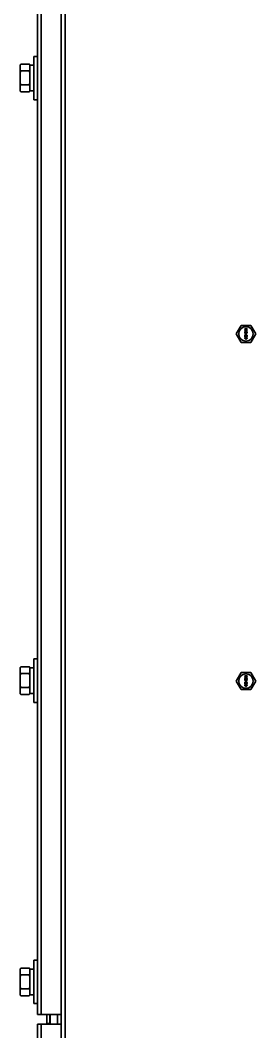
# Model space of a CAD drawing. Header units: millimetres. Extents: x 32496 to 166256, y 3504 to 23939.
# Drawn here: x 49454.7 to 49552.3, y 16300.7 to 16720.3 of the extents above; entities that cross this region are included whole.
import ezdxf

# ---------------------------------------------------------------- set-up
doc = ezdxf.new("R2010")
doc.units = ezdxf.units.MM
doc.layers.get('0').update_dxf_attribs({"lineweight": 35})

msp = doc.modelspace()

# ---------------------------------------------------------------- linework, layer by layer
at = {"linetype": 'Continuous'}
for p, q in [((49463.34, 17319.949), (49463.34, 16307.849)), ((49471.64, 15308.349), (49471.64, 17321.349)), ((49473.34, 17321.349), (49473.34, 15308.349)), ((49461.94, 16698.994), (49461.94, 16943.73)), ((49454.74, 16701.822), (49455.011, 16702.093)), ((49454.74, 16690.875), (49454.74, 16701.822)), ((49455.04, 16702.122), (49455.011, 16702.093)), ((49458.44, 16702.122), (49455.04, 16702.122)), ((49458.44, 16702.122), (49458.469, 16702.093)), ((49458.74, 16701.822), (49458.469, 16702.093)), ((49458.74, 16690.875), (49458.74, 16701.822)), ((49461.94, 16705.349), (49460.34, 16705.349)), ((49460.34, 16705.349), (49460.34, 16687.349)), ((49458.44, 16699.28), (49455.04, 16699.28)), ((49460.34, 16701.699), (49458.74, 16701.699)), ((49461.94, 16693.73), (49461.94, 16698.994)), ((49458.44, 16693.506), (49455.04, 16693.506)), ((49461.94, 16448.994), (49461.94, 16693.73)), ((49454.74, 16690.875), (49455.011, 16690.604)), ((49458.44, 16690.575), (49455.04, 16690.575)), ((49458.74, 16690.875), (49458.469, 16690.604)), ((49460.34, 16690.999), (49458.74, 16690.999)), ((49461.94, 16687.349), (49460.34, 16687.349)), ((49544.214, 16590.189), (49546.235, 16593.689)), ((49550.277, 16593.689), (49546.235, 16593.689)), ((49550.277, 16593.689), (49552.297, 16590.189)), ((49546.235, 16586.689), (49544.214, 16590.189)), ((49547.756, 16592.289), (49548.756, 16592.289)), ((49547.756, 16592.164), (49547.756, 16592.289)), ((49548.543, 16592.164), (49547.756, 16592.164)), ((49548.543, 16592.164), (49547.756, 16591.872)), ((49547.756, 16591.705), (49547.756, 16591.872)), ((49547.756, 16591.705), (49548.543, 16591.414)), ((49547.756, 16591.414), (49548.543, 16591.414)), ((49547.756, 16591.289), (49547.756, 16591.414)), ((49548.756, 16591.289), (49547.756, 16591.289)), ((49547.777, 16590.893), (49547.756, 16590.789)), ((49547.756, 16590.684), (49547.756, 16590.789)), ((49547.756, 16590.684), (49547.777, 16590.58)), ((49547.756, 16589.747), (49547.862, 16589.747)), ((49547.756, 16588.997), (49547.756, 16589.747)), ((49547.862, 16588.997), (49547.756, 16588.997)), ((49547.777, 16588.58), (49547.756, 16588.455)), ((49547.841, 16590.997), (49547.777, 16590.893)), ((49547.777, 16590.58), (49547.841, 16590.476)), ((49547.841, 16588.684), (49547.777, 16588.58)), ((49547.926, 16591.059), (49547.841, 16590.997)), ((49547.841, 16590.476), (49547.926, 16590.414)), ((49547.905, 16588.747), (49547.841, 16588.684)), ((49547.862, 16591.789), (49548.756, 16592.101)), ((49548.756, 16591.476), (49547.862, 16591.789)), ((49547.862, 16590.809), (49547.884, 16590.872)), ((49547.862, 16590.809), (49547.862, 16590.664)), ((49547.884, 16590.601), (49547.862, 16590.664)), ((49548.394, 16589.164), (49547.862, 16589.747)), ((49547.862, 16589.58), (49548.33, 16589.059)), ((49547.862, 16589.58), (49547.862, 16588.997)), ((49547.862, 16588.455), (49547.884, 16588.559)), ((49547.884, 16590.872), (49547.926, 16590.934)), ((49547.926, 16590.539), (49547.884, 16590.601)), ((49547.884, 16588.559), (49547.926, 16588.622)), ((49547.99, 16588.789), (49547.905, 16588.747)), ((49548.032, 16591.101), (49547.926, 16591.059)), ((49547.926, 16590.934), (49547.99, 16590.976)), ((49547.99, 16590.497), (49547.926, 16590.539)), ((49547.926, 16590.414), (49548.032, 16590.372)), ((49547.926, 16588.622), (49548.054, 16588.705)), ((49547.99, 16590.976), (49548.054, 16590.997)), ((49548.054, 16590.476), (49547.99, 16590.497)), ((49548.054, 16588.809), (49547.99, 16588.789)), ((49548.181, 16591.122), (49548.032, 16591.101)), ((49548.139, 16590.372), (49548.032, 16590.372)), ((49548.118, 16590.997), (49548.054, 16590.997)), ((49548.054, 16590.476), (49548.118, 16590.476)), ((49548.16, 16588.83), (49548.054, 16588.809)), ((49548.054, 16588.705), (49548.181, 16588.726)), ((49548.075, 16590.08), (49548.224, 16590.08)), ((49548.075, 16590.039), (49548.075, 16590.08)), ((49548.224, 16590.039), (49548.075, 16590.039)), ((49548.118, 16590.997), (49548.181, 16590.976)), ((49548.181, 16590.497), (49548.118, 16590.476)), ((49548.139, 16590.205), (49548.118, 16590.184)), ((49548.118, 16590.184), (49548.224, 16590.08)), ((49548.224, 16590.039), (49548.118, 16589.934)), ((49548.118, 16589.934), (49548.139, 16589.914)), ((49548.139, 16590.372), (49548.245, 16590.414)), ((49548.266, 16590.08), (49548.139, 16590.205)), ((49548.139, 16589.914), (49548.266, 16590.039)), ((49548.16, 16588.83), (49548.352, 16588.83)), ((49548.181, 16591.122), (49548.33, 16591.122)), ((49548.181, 16590.976), (49548.224, 16590.934)), ((49548.224, 16590.539), (49548.181, 16590.497)), ((49548.33, 16588.726), (49548.181, 16588.726)), ((49548.224, 16590.934), (49548.266, 16590.872)), ((49548.266, 16590.601), (49548.224, 16590.539)), ((49548.245, 16590.414), (49548.309, 16590.476)), ((49548.266, 16590.872), (49548.288, 16590.809)), ((49548.288, 16590.664), (49548.266, 16590.601)), ((49548.394, 16590.205), (49548.266, 16590.08)), ((49548.266, 16590.039), (49548.394, 16589.914)), ((49548.33, 16591.018), (49548.288, 16591.018)), ((49548.373, 16590.893), (49548.288, 16591.018)), ((49548.288, 16590.664), (49548.288, 16590.809)), ((49548.309, 16590.476), (49548.373, 16590.58)), ((49548.309, 16590.08), (49548.415, 16590.184)), ((49548.309, 16590.08), (49548.458, 16590.08)), ((49548.458, 16590.039), (49548.309, 16590.039)), ((49548.415, 16589.934), (49548.309, 16590.039)), ((49548.479, 16591.101), (49548.33, 16591.122)), ((49548.33, 16591.018), (49548.458, 16590.997)), ((49548.33, 16589.059), (49548.394, 16589.018)), ((49548.33, 16588.726), (49548.458, 16588.705)), ((49548.458, 16588.809), (49548.352, 16588.83)), ((49548.394, 16590.789), (49548.373, 16590.893)), ((49548.373, 16590.58), (49548.394, 16590.684)), ((49548.394, 16590.789), (49548.394, 16590.684)), ((49548.415, 16590.184), (49548.394, 16590.205)), ((49548.394, 16589.914), (49548.415, 16589.934)), ((49548.479, 16589.122), (49548.394, 16589.164)), ((49548.394, 16589.018), (49548.479, 16588.997)), ((49548.458, 16590.997), (49548.522, 16590.976)), ((49548.458, 16590.08), (49548.458, 16590.039)), ((49548.522, 16588.789), (49548.458, 16588.809)), ((49548.458, 16588.705), (49548.586, 16588.622)), ((49548.586, 16591.059), (49548.479, 16591.101)), ((49548.479, 16589.122), (49548.522, 16589.122)), ((49548.522, 16588.997), (49548.479, 16588.997)), ((49548.522, 16590.976), (49548.586, 16590.934)), ((49548.586, 16590.559), (49548.522, 16590.518)), ((49548.522, 16590.414), (49548.522, 16590.518)), ((49548.522, 16590.414), (49548.586, 16590.434)), ((49548.607, 16589.705), (49548.522, 16589.726)), ((49548.522, 16589.622), (49548.522, 16589.726)), ((49548.522, 16589.622), (49548.586, 16589.58)), ((49548.586, 16589.164), (49548.522, 16589.122)), ((49548.522, 16588.997), (49548.607, 16589.018)), ((49548.607, 16588.747), (49548.522, 16588.789)), ((49548.671, 16590.997), (49548.586, 16591.059)), ((49548.586, 16590.934), (49548.628, 16590.872)), ((49548.628, 16590.622), (49548.586, 16590.559)), ((49548.586, 16590.434), (49548.671, 16590.497)), ((49548.586, 16589.58), (49548.628, 16589.518)), ((49548.628, 16589.226), (49548.586, 16589.164)), ((49548.586, 16588.622), (49548.628, 16588.559)), ((49548.692, 16589.622), (49548.607, 16589.705)), ((49548.607, 16589.018), (49548.692, 16589.101)), ((49548.671, 16588.684), (49548.607, 16588.747)), ((49548.628, 16590.872), (49548.649, 16590.809)), ((49548.649, 16590.684), (49548.628, 16590.622)), ((49548.628, 16589.518), (49548.649, 16589.414)), ((49548.649, 16589.33), (49548.628, 16589.226)), ((49548.628, 16588.559), (49548.649, 16588.455)), ((49548.649, 16590.684), (49548.649, 16590.809)), ((49548.649, 16589.33), (49548.649, 16589.414)), ((49548.735, 16590.893), (49548.671, 16590.997)), ((49548.671, 16590.497), (49548.735, 16590.601)), ((49548.735, 16588.58), (49548.671, 16588.684)), ((49548.735, 16589.539), (49548.692, 16589.622)), ((49548.692, 16589.101), (49548.735, 16589.184)), ((49548.756, 16590.789), (49548.735, 16590.893)), ((49548.735, 16590.601), (49548.756, 16590.705)), ((49548.756, 16589.393), (49548.735, 16589.539)), ((49548.735, 16589.184), (49548.756, 16589.309)), ((49548.756, 16588.455), (49548.735, 16588.58)), ((49548.756, 16592.289), (49548.756, 16592.101)), ((49548.756, 16591.476), (49548.756, 16591.289)), ((49548.756, 16590.789), (49548.756, 16590.705)), ((49548.756, 16589.393), (49548.756, 16589.309)), ((49552.297, 16590.189), (49550.277, 16586.689)), ((49546.235, 16586.689), (49550.277, 16586.689)), ((49547.756, 16588.455), (49547.777, 16588.33)), ((49547.777, 16588.33), (49547.841, 16588.226)), ((49547.841, 16588.226), (49547.905, 16588.164)), ((49547.884, 16588.351), (49547.862, 16588.455)), ((49547.926, 16588.289), (49547.884, 16588.351)), ((49547.905, 16588.164), (49547.99, 16588.122)), ((49548.054, 16588.205), (49547.926, 16588.289)), ((49547.99, 16588.122), (49548.054, 16588.101)), ((49548.181, 16588.184), (49548.054, 16588.205)), ((49548.054, 16588.101), (49548.16, 16588.08)), ((49548.352, 16588.08), (49548.16, 16588.08)), ((49548.181, 16588.184), (49548.33, 16588.184)), ((49548.458, 16588.205), (49548.33, 16588.184)), ((49548.352, 16588.08), (49548.458, 16588.101)), ((49548.586, 16588.289), (49548.458, 16588.205)), ((49548.458, 16588.101), (49548.522, 16588.122)), ((49548.522, 16588.122), (49548.607, 16588.164)), ((49548.628, 16588.351), (49548.586, 16588.289)), ((49548.607, 16588.164), (49548.671, 16588.226)), ((49548.649, 16588.455), (49548.628, 16588.351)), ((49548.671, 16588.226), (49548.735, 16588.33)), ((49548.735, 16588.33), (49548.756, 16588.455)), ((49461.94, 16455.349), (49460.34, 16455.349)), ((49460.34, 16455.349), (49460.34, 16437.349)), ((49454.74, 16451.822), (49455.011, 16452.093)), ((49454.74, 16440.875), (49454.74, 16451.822)), ((49455.04, 16452.122), (49455.011, 16452.093)), ((49458.44, 16452.122), (49455.04, 16452.122)), ((49458.44, 16452.122), (49458.469, 16452.093)), ((49458.74, 16451.822), (49458.469, 16452.093)), ((49458.74, 16440.875), (49458.74, 16451.822)), ((49460.34, 16451.699), (49458.74, 16451.699)), ((49458.44, 16449.28), (49455.04, 16449.28)), ((49461.94, 16443.73), (49461.94, 16448.994)), ((49544.214, 16446.189), (49546.235, 16449.689)), ((49546.235, 16442.689), (49544.214, 16446.189)), ((49550.277, 16449.689), (49546.235, 16449.689)), ((49547.756, 16448.289), (49548.756, 16448.289)), ((49547.756, 16448.164), (49547.756, 16448.289)), ((49548.543, 16448.164), (49547.756, 16448.164)), ((49548.543, 16448.164), (49547.756, 16447.872)), ((49547.756, 16447.705), (49547.756, 16447.872)), ((49547.756, 16447.705), (49548.543, 16447.414)), ((49547.756, 16447.414), (49548.543, 16447.414)), ((49547.756, 16447.289), (49547.756, 16447.414)), ((49548.756, 16447.289), (49547.756, 16447.289)), ((49547.777, 16446.893), (49547.756, 16446.789)), ((49547.756, 16446.684), (49547.756, 16446.789)), ((49547.756, 16446.684), (49547.777, 16446.58)), ((49547.841, 16446.997), (49547.777, 16446.893)), ((49547.777, 16446.58), (49547.841, 16446.476)), ((49547.926, 16447.059), (49547.841, 16446.997)), ((49547.841, 16446.476), (49547.926, 16446.414)), ((49547.862, 16447.789), (49548.756, 16448.101)), ((49548.756, 16447.476), (49547.862, 16447.789)), ((49547.862, 16446.809), (49547.884, 16446.872)), ((49547.862, 16446.809), (49547.862, 16446.664)), ((49547.884, 16446.601), (49547.862, 16446.664)), ((49547.884, 16446.872), (49547.926, 16446.934)), ((49547.926, 16446.539), (49547.884, 16446.601)), ((49548.033, 16447.101), (49547.926, 16447.059)), ((49547.926, 16446.934), (49547.99, 16446.976)), ((49547.99, 16446.497), (49547.926, 16446.539)), ((49547.926, 16446.414), (49548.033, 16446.372)), ((49547.99, 16446.976), (49548.054, 16446.997)), ((49548.054, 16446.476), (49547.99, 16446.497)), ((49548.181, 16447.122), (49548.033, 16447.101)), ((49548.139, 16446.372), (49548.033, 16446.372)), ((49548.118, 16446.997), (49548.054, 16446.997)), ((49548.054, 16446.476), (49548.118, 16446.476)), ((49548.075, 16446.08), (49548.224, 16446.08)), ((49548.075, 16446.039), (49548.075, 16446.08)), ((49548.224, 16446.039), (49548.075, 16446.039)), ((49548.118, 16446.997), (49548.181, 16446.976)), ((49548.181, 16446.497), (49548.118, 16446.476)), ((49548.139, 16446.205), (49548.118, 16446.184)), ((49548.118, 16446.184), (49548.224, 16446.08)), ((49548.224, 16446.039), (49548.118, 16445.934)), ((49548.118, 16445.934), (49548.139, 16445.914)), ((49548.139, 16446.372), (49548.245, 16446.414)), ((49548.267, 16446.08), (49548.139, 16446.205)), ((49548.139, 16445.914), (49548.267, 16446.039)), ((49548.181, 16447.122), (49548.33, 16447.122)), ((49548.181, 16446.976), (49548.224, 16446.934)), ((49548.224, 16446.539), (49548.181, 16446.497)), ((49548.224, 16446.934), (49548.267, 16446.872)), ((49548.267, 16446.601), (49548.224, 16446.539)), ((49548.245, 16446.414), (49548.309, 16446.476)), ((49548.267, 16446.872), (49548.288, 16446.809)), ((49548.288, 16446.664), (49548.267, 16446.601)), ((49548.394, 16446.205), (49548.267, 16446.08)), ((49548.267, 16446.039), (49548.394, 16445.914)), ((49548.33, 16447.018), (49548.288, 16447.018)), ((49548.373, 16446.893), (49548.288, 16447.018)), ((49548.288, 16446.664), (49548.288, 16446.809)), ((49548.309, 16446.476), (49548.373, 16446.58)), ((49548.309, 16446.08), (49548.416, 16446.184)), ((49548.309, 16446.08), (49548.458, 16446.08)), ((49548.458, 16446.039), (49548.309, 16446.039)), ((49548.416, 16445.934), (49548.309, 16446.039)), ((49548.479, 16447.101), (49548.33, 16447.122)), ((49548.33, 16447.018), (49548.458, 16446.997)), ((49548.394, 16446.789), (49548.373, 16446.893)), ((49548.373, 16446.58), (49548.394, 16446.684)), ((49548.394, 16446.789), (49548.394, 16446.684)), ((49548.416, 16446.184), (49548.394, 16446.205)), ((49548.394, 16445.914), (49548.416, 16445.934)), ((49548.458, 16446.997), (49548.522, 16446.976)), ((49548.458, 16446.08), (49548.458, 16446.039)), ((49548.586, 16447.059), (49548.479, 16447.101)), ((49548.522, 16446.976), (49548.586, 16446.934)), ((49548.586, 16446.559), (49548.522, 16446.518)), ((49548.522, 16446.414), (49548.522, 16446.518)), ((49548.522, 16446.414), (49548.586, 16446.434)), ((49548.671, 16446.997), (49548.586, 16447.059)), ((49548.586, 16446.934), (49548.628, 16446.872)), ((49548.628, 16446.622), (49548.586, 16446.559)), ((49548.586, 16446.434), (49548.671, 16446.497)), ((49548.628, 16446.872), (49548.65, 16446.809)), ((49548.65, 16446.684), (49548.628, 16446.622)), ((49548.65, 16446.684), (49548.65, 16446.809)), ((49548.735, 16446.893), (49548.671, 16446.997)), ((49548.671, 16446.497), (49548.735, 16446.601)), ((49548.756, 16446.789), (49548.735, 16446.893)), ((49548.735, 16446.601), (49548.756, 16446.705)), ((49548.756, 16448.289), (49548.756, 16448.101)), ((49548.756, 16447.476), (49548.756, 16447.289)), ((49548.756, 16446.789), (49548.756, 16446.705)), ((49550.277, 16449.689), (49552.297, 16446.189)), ((49552.297, 16446.189), (49550.277, 16442.689)), ((49458.44, 16443.506), (49455.04, 16443.506)), ((49461.94, 16307.849), (49461.94, 16443.73)), ((49546.235, 16442.689), (49550.277, 16442.689)), ((49547.756, 16445.747), (49547.862, 16445.747)), ((49547.756, 16444.997), (49547.756, 16445.747)), ((49547.862, 16444.997), (49547.756, 16444.997)), ((49547.777, 16444.58), (49547.756, 16444.455)), ((49547.756, 16444.455), (49547.777, 16444.33)), ((49547.841, 16444.684), (49547.777, 16444.58)), ((49547.777, 16444.33), (49547.841, 16444.226)), ((49547.905, 16444.747), (49547.841, 16444.684)), ((49547.841, 16444.226), (49547.905, 16444.164)), ((49548.394, 16445.164), (49547.862, 16445.747)), ((49547.862, 16445.58), (49548.33, 16445.059)), ((49547.862, 16445.58), (49547.862, 16444.997)), ((49547.862, 16444.455), (49547.884, 16444.559)), ((49547.884, 16444.351), (49547.862, 16444.455)), ((49547.884, 16444.559), (49547.926, 16444.622)), ((49547.926, 16444.289), (49547.884, 16444.351)), ((49547.99, 16444.789), (49547.905, 16444.747)), ((49547.905, 16444.164), (49547.99, 16444.122)), ((49547.926, 16444.622), (49548.054, 16444.705)), ((49548.054, 16444.205), (49547.926, 16444.289)), ((49548.054, 16444.809), (49547.99, 16444.789)), ((49547.99, 16444.122), (49548.054, 16444.101)), ((49548.16, 16444.83), (49548.054, 16444.809)), ((49548.054, 16444.705), (49548.181, 16444.726)), ((49548.181, 16444.184), (49548.054, 16444.205)), ((49548.054, 16444.101), (49548.16, 16444.08)), ((49548.16, 16444.83), (49548.352, 16444.83)), ((49548.352, 16444.08), (49548.16, 16444.08)), ((49548.33, 16444.726), (49548.181, 16444.726)), ((49548.181, 16444.184), (49548.33, 16444.184)), ((49548.33, 16445.059), (49548.394, 16445.018)), ((49548.33, 16444.726), (49548.458, 16444.705)), ((49548.458, 16444.205), (49548.33, 16444.184)), ((49548.458, 16444.809), (49548.352, 16444.83)), ((49548.352, 16444.08), (49548.458, 16444.101)), ((49548.479, 16445.122), (49548.394, 16445.164)), ((49548.394, 16445.018), (49548.479, 16444.997)), ((49548.522, 16444.789), (49548.458, 16444.809)), ((49548.458, 16444.705), (49548.586, 16444.622)), ((49548.586, 16444.289), (49548.458, 16444.205)), ((49548.458, 16444.101), (49548.522, 16444.122)), ((49548.479, 16445.122), (49548.522, 16445.122)), ((49548.522, 16444.997), (49548.479, 16444.997)), ((49548.607, 16445.705), (49548.522, 16445.726)), ((49548.522, 16445.622), (49548.522, 16445.726)), ((49548.522, 16445.622), (49548.586, 16445.58)), ((49548.586, 16445.164), (49548.522, 16445.122)), ((49548.522, 16444.997), (49548.607, 16445.018)), ((49548.607, 16444.747), (49548.522, 16444.789)), ((49548.522, 16444.122), (49548.607, 16444.164)), ((49548.586, 16445.58), (49548.628, 16445.518)), ((49548.628, 16445.226), (49548.586, 16445.164)), ((49548.586, 16444.622), (49548.628, 16444.559)), ((49548.628, 16444.351), (49548.586, 16444.289)), ((49548.692, 16445.622), (49548.607, 16445.705)), ((49548.607, 16445.018), (49548.692, 16445.101)), ((49548.671, 16444.684), (49548.607, 16444.747)), ((49548.607, 16444.164), (49548.671, 16444.226)), ((49548.628, 16445.518), (49548.65, 16445.414)), ((49548.65, 16445.33), (49548.628, 16445.226)), ((49548.628, 16444.559), (49548.65, 16444.455)), ((49548.65, 16444.455), (49548.628, 16444.351)), ((49548.65, 16445.33), (49548.65, 16445.414)), ((49548.735, 16444.58), (49548.671, 16444.684)), ((49548.671, 16444.226), (49548.735, 16444.33)), ((49548.735, 16445.539), (49548.692, 16445.622)), ((49548.692, 16445.101), (49548.735, 16445.184)), ((49548.756, 16445.393), (49548.735, 16445.539)), ((49548.735, 16445.184), (49548.756, 16445.309)), ((49548.756, 16444.455), (49548.735, 16444.58)), ((49548.735, 16444.33), (49548.756, 16444.455)), ((49548.756, 16445.393), (49548.756, 16445.309)), ((49454.74, 16440.875), (49455.011, 16440.604)), ((49458.44, 16440.575), (49455.04, 16440.575)), ((49458.74, 16440.875), (49458.469, 16440.604)), ((49460.34, 16440.999), (49458.74, 16440.999)), ((49461.94, 16437.349), (49460.34, 16437.349)), ((49461.94, 16330.349), (49460.34, 16330.349)), ((49460.34, 16330.349), (49460.34, 16312.349)), ((49454.74, 16326.822), (49455.011, 16327.093)), ((49454.74, 16315.875), (49454.74, 16326.822)), ((49455.04, 16327.122), (49455.011, 16327.093)), ((49458.44, 16327.122), (49455.04, 16327.122)), ((49458.44, 16324.28), (49455.04, 16324.28)), ((49458.44, 16327.122), (49458.469, 16327.093)), ((49458.74, 16326.822), (49458.469, 16327.093)), ((49458.74, 16315.875), (49458.74, 16326.822)), ((49460.34, 16326.699), (49458.74, 16326.699)), ((49454.74, 16315.875), (49455.011, 16315.604)), ((49458.44, 16318.506), (49455.04, 16318.506)), ((49458.74, 16315.875), (49458.469, 16315.604)), ((49460.34, 16315.999), (49458.74, 16315.999)), ((49458.44, 16315.575), (49455.04, 16315.575)), ((49461.94, 16312.349), (49460.34, 16312.349)), ((49461.94, 16307.849), (49471.64, 16307.849)), ((49465.74, 16304.049), (49465.74, 16307.849)), ((49466.94, 16304.049), (49466.94, 16307.849)), ((49467.14, 16303.849), (49467.14, 16307.849)), ((49470.14, 16307.849), (49470.14, 16303.849)), ((49461.94, 16303.849), (49471.64, 16303.849)), ((49461.94, 16198.994), (49461.94, 16303.849)), ((49463.34, 16303.849), (49463.34, 15308.349)), ((49465.74, 16304.049), (49466.94, 16304.049))]:
    msp.add_line(p, q, dxfattribs=at)
for centre in [(49548.256, 16590.189), (49548.256, 16446.189)]:
    msp.add_circle(centre, 3, dxfattribs=at)
for centre, radius, start, end in [((49457.554, 16693.165), 3.606, 218.71028, 219.13391), ((49458.877, 16694.355), 5.386, 224.12457, 224.56524), ((49454.604, 16694.354), 5.384, 315.43477, 315.87545), ((49455.925, 16693.166), 3.607, 320.8641, 321.28972), ((49457.554, 16443.165), 3.606, 218.71028, 219.13391), ((49455.925, 16443.166), 3.607, 320.8641, 321.28972), ((49457.554, 16318.165), 3.606, 218.71028, 219.13391), ((49455.925, 16318.166), 3.607, 320.8641, 321.28972), ((49458.877, 16319.355), 5.386, 224.12457, 224.56524), ((49454.604, 16319.354), 5.384, 315.43477, 315.87545), ((49465.54, 16304.049), 0.2, 270, 0), ((49465.54, 16304.049), 1.4, 351.76338, 0)]:
    msp.add_arc(centre, radius, start, end, dxfattribs=at)
for points, knots in [([(49455.011, 16702.093), (49454.986, 16702.069), (49454.893, 16701.973), (49454.803, 16701.874), (49454.74, 16701.797)], [0, 0, 0, 0, 0.2550625, 1, 1, 1, 1]), ([(49458.469, 16702.093), (49458.493, 16702.069), (49458.587, 16701.973), (49458.676, 16701.874), (49458.74, 16701.797)], [0, 0, 0, 0, 0.2550615, 1, 1, 1, 1]), ([(49454.74, 16699.605), (49454.763, 16699.577), (49454.858, 16699.465), (49454.96, 16699.358), (49455.04, 16699.28)], [0, 0, 0, 0, 0.2444076, 1, 1, 1, 1]), ([(49458.74, 16699.605), (49458.717, 16699.577), (49458.621, 16699.465), (49458.519, 16699.358), (49458.44, 16699.28)], [0, 0, 0, 0, 0.2444076, 1, 1, 1, 1]), ([(49455.04, 16693.506), (49455.013, 16693.479), (49454.909, 16693.371), (49454.81, 16693.259), (49454.74, 16693.171)], [0, 0, 0, 0, 0.2552115, 1, 1, 1, 1]), ([(49458.44, 16693.506), (49458.467, 16693.479), (49458.571, 16693.371), (49458.67, 16693.259), (49458.74, 16693.171)], [0, 0, 0, 0, 0.2552107, 1, 1, 1, 1]), ([(49454.757, 16690.89), (49454.776, 16690.865), (49454.858, 16690.768), (49454.944, 16690.674), (49455.011, 16690.605)], [0, 0, 0, 0, 0.2454956, 1, 1, 1, 1]), ([(49458.723, 16690.889), (49458.703, 16690.865), (49458.622, 16690.768), (49458.536, 16690.674), (49458.469, 16690.605)], [0, 0, 0, 0, 0.2454974, 1, 1, 1, 1]), ([(49455.011, 16452.093), (49454.986, 16452.069), (49454.893, 16451.973), (49454.803, 16451.874), (49454.74, 16451.797)], [0, 0, 0, 0, 0.2550625, 1, 1, 1, 1]), ([(49458.469, 16452.093), (49458.493, 16452.069), (49458.587, 16451.973), (49458.676, 16451.874), (49458.74, 16451.797)], [0, 0, 0, 0, 0.2550615, 1, 1, 1, 1]), ([(49454.74, 16449.605), (49454.763, 16449.577), (49454.858, 16449.465), (49454.96, 16449.358), (49455.04, 16449.28)], [0, 0, 0, 0, 0.2444076, 1, 1, 1, 1]), ([(49458.74, 16449.605), (49458.717, 16449.577), (49458.621, 16449.465), (49458.519, 16449.358), (49458.44, 16449.28)], [0, 0, 0, 0, 0.2444076, 1, 1, 1, 1]), ([(49455.04, 16443.506), (49455.013, 16443.479), (49454.909, 16443.371), (49454.81, 16443.259), (49454.74, 16443.171)], [0, 0, 0, 0, 0.2552115, 1, 1, 1, 1]), ([(49458.44, 16443.506), (49458.467, 16443.479), (49458.571, 16443.371), (49458.67, 16443.259), (49458.74, 16443.171)], [0, 0, 0, 0, 0.2552107, 1, 1, 1, 1]), ([(49454.757, 16440.89), (49454.776, 16440.865), (49454.858, 16440.768), (49454.944, 16440.674), (49455.011, 16440.605)], [0, 0, 0, 0, 0.2454956, 1, 1, 1, 1]), ([(49458.723, 16440.889), (49458.703, 16440.865), (49458.622, 16440.768), (49458.536, 16440.674), (49458.469, 16440.605)], [0, 0, 0, 0, 0.2454974, 1, 1, 1, 1]), ([(49455.011, 16327.093), (49454.986, 16327.069), (49454.893, 16326.973), (49454.803, 16326.874), (49454.74, 16326.797)], [0, 0, 0, 0, 0.2550625, 1, 1, 1, 1]), ([(49454.74, 16324.605), (49454.763, 16324.577), (49454.858, 16324.465), (49454.96, 16324.358), (49455.04, 16324.28)], [0, 0, 0, 0, 0.2444076, 1, 1, 1, 1]), ([(49458.74, 16324.605), (49458.717, 16324.577), (49458.621, 16324.465), (49458.519, 16324.358), (49458.44, 16324.28)], [0, 0, 0, 0, 0.2444076, 1, 1, 1, 1]), ([(49458.469, 16327.093), (49458.493, 16327.069), (49458.587, 16326.973), (49458.676, 16326.874), (49458.74, 16326.797)], [0, 0, 0, 0, 0.2550615, 1, 1, 1, 1]), ([(49455.04, 16318.506), (49455.013, 16318.479), (49454.909, 16318.371), (49454.81, 16318.259), (49454.74, 16318.171)], [0, 0, 0, 0, 0.2552115, 1, 1, 1, 1]), ([(49454.757, 16315.89), (49454.776, 16315.865), (49454.858, 16315.768), (49454.944, 16315.674), (49455.011, 16315.605)], [0, 0, 0, 0, 0.2454956, 1, 1, 1, 1]), ([(49458.44, 16318.506), (49458.467, 16318.479), (49458.571, 16318.371), (49458.67, 16318.259), (49458.74, 16318.171)], [0, 0, 0, 0, 0.2552107, 1, 1, 1, 1]), ([(49458.723, 16315.889), (49458.703, 16315.865), (49458.622, 16315.768), (49458.536, 16315.674), (49458.469, 16315.605)], [0, 0, 0, 0, 0.2454974, 1, 1, 1, 1])]:
    msp.add_open_spline(points, degree=3, knots=knots, dxfattribs=at)
for points in [[(49455.04, 16699.28), (49454.932, 16699.064), (49454.831, 16698.844), (49454.74, 16698.62)], [(49458.44, 16699.28), (49458.548, 16699.064), (49458.649, 16698.844), (49458.74, 16698.62)], [(49454.74, 16694.166), (49454.831, 16693.942), (49454.932, 16693.722), (49455.04, 16693.506)], [(49458.74, 16694.166), (49458.649, 16693.942), (49458.548, 16693.722), (49458.44, 16693.506)], [(49455.04, 16449.28), (49454.932, 16449.064), (49454.831, 16448.844), (49454.74, 16448.62)], [(49458.44, 16449.28), (49458.548, 16449.064), (49458.649, 16448.844), (49458.74, 16448.62)], [(49454.74, 16444.166), (49454.831, 16443.942), (49454.932, 16443.722), (49455.04, 16443.506)], [(49458.74, 16444.166), (49458.649, 16443.942), (49458.548, 16443.722), (49458.44, 16443.506)], [(49455.04, 16324.28), (49454.932, 16324.064), (49454.831, 16323.844), (49454.74, 16323.62)], [(49458.44, 16324.28), (49458.548, 16324.064), (49458.649, 16323.844), (49458.74, 16323.62)], [(49454.74, 16319.166), (49454.831, 16318.942), (49454.932, 16318.722), (49455.04, 16318.506)], [(49458.74, 16319.166), (49458.649, 16318.942), (49458.548, 16318.722), (49458.44, 16318.506)]]:
    msp.add_open_spline(points, degree=3, dxfattribs=at)

doc.saveas('drawing.dxf')
